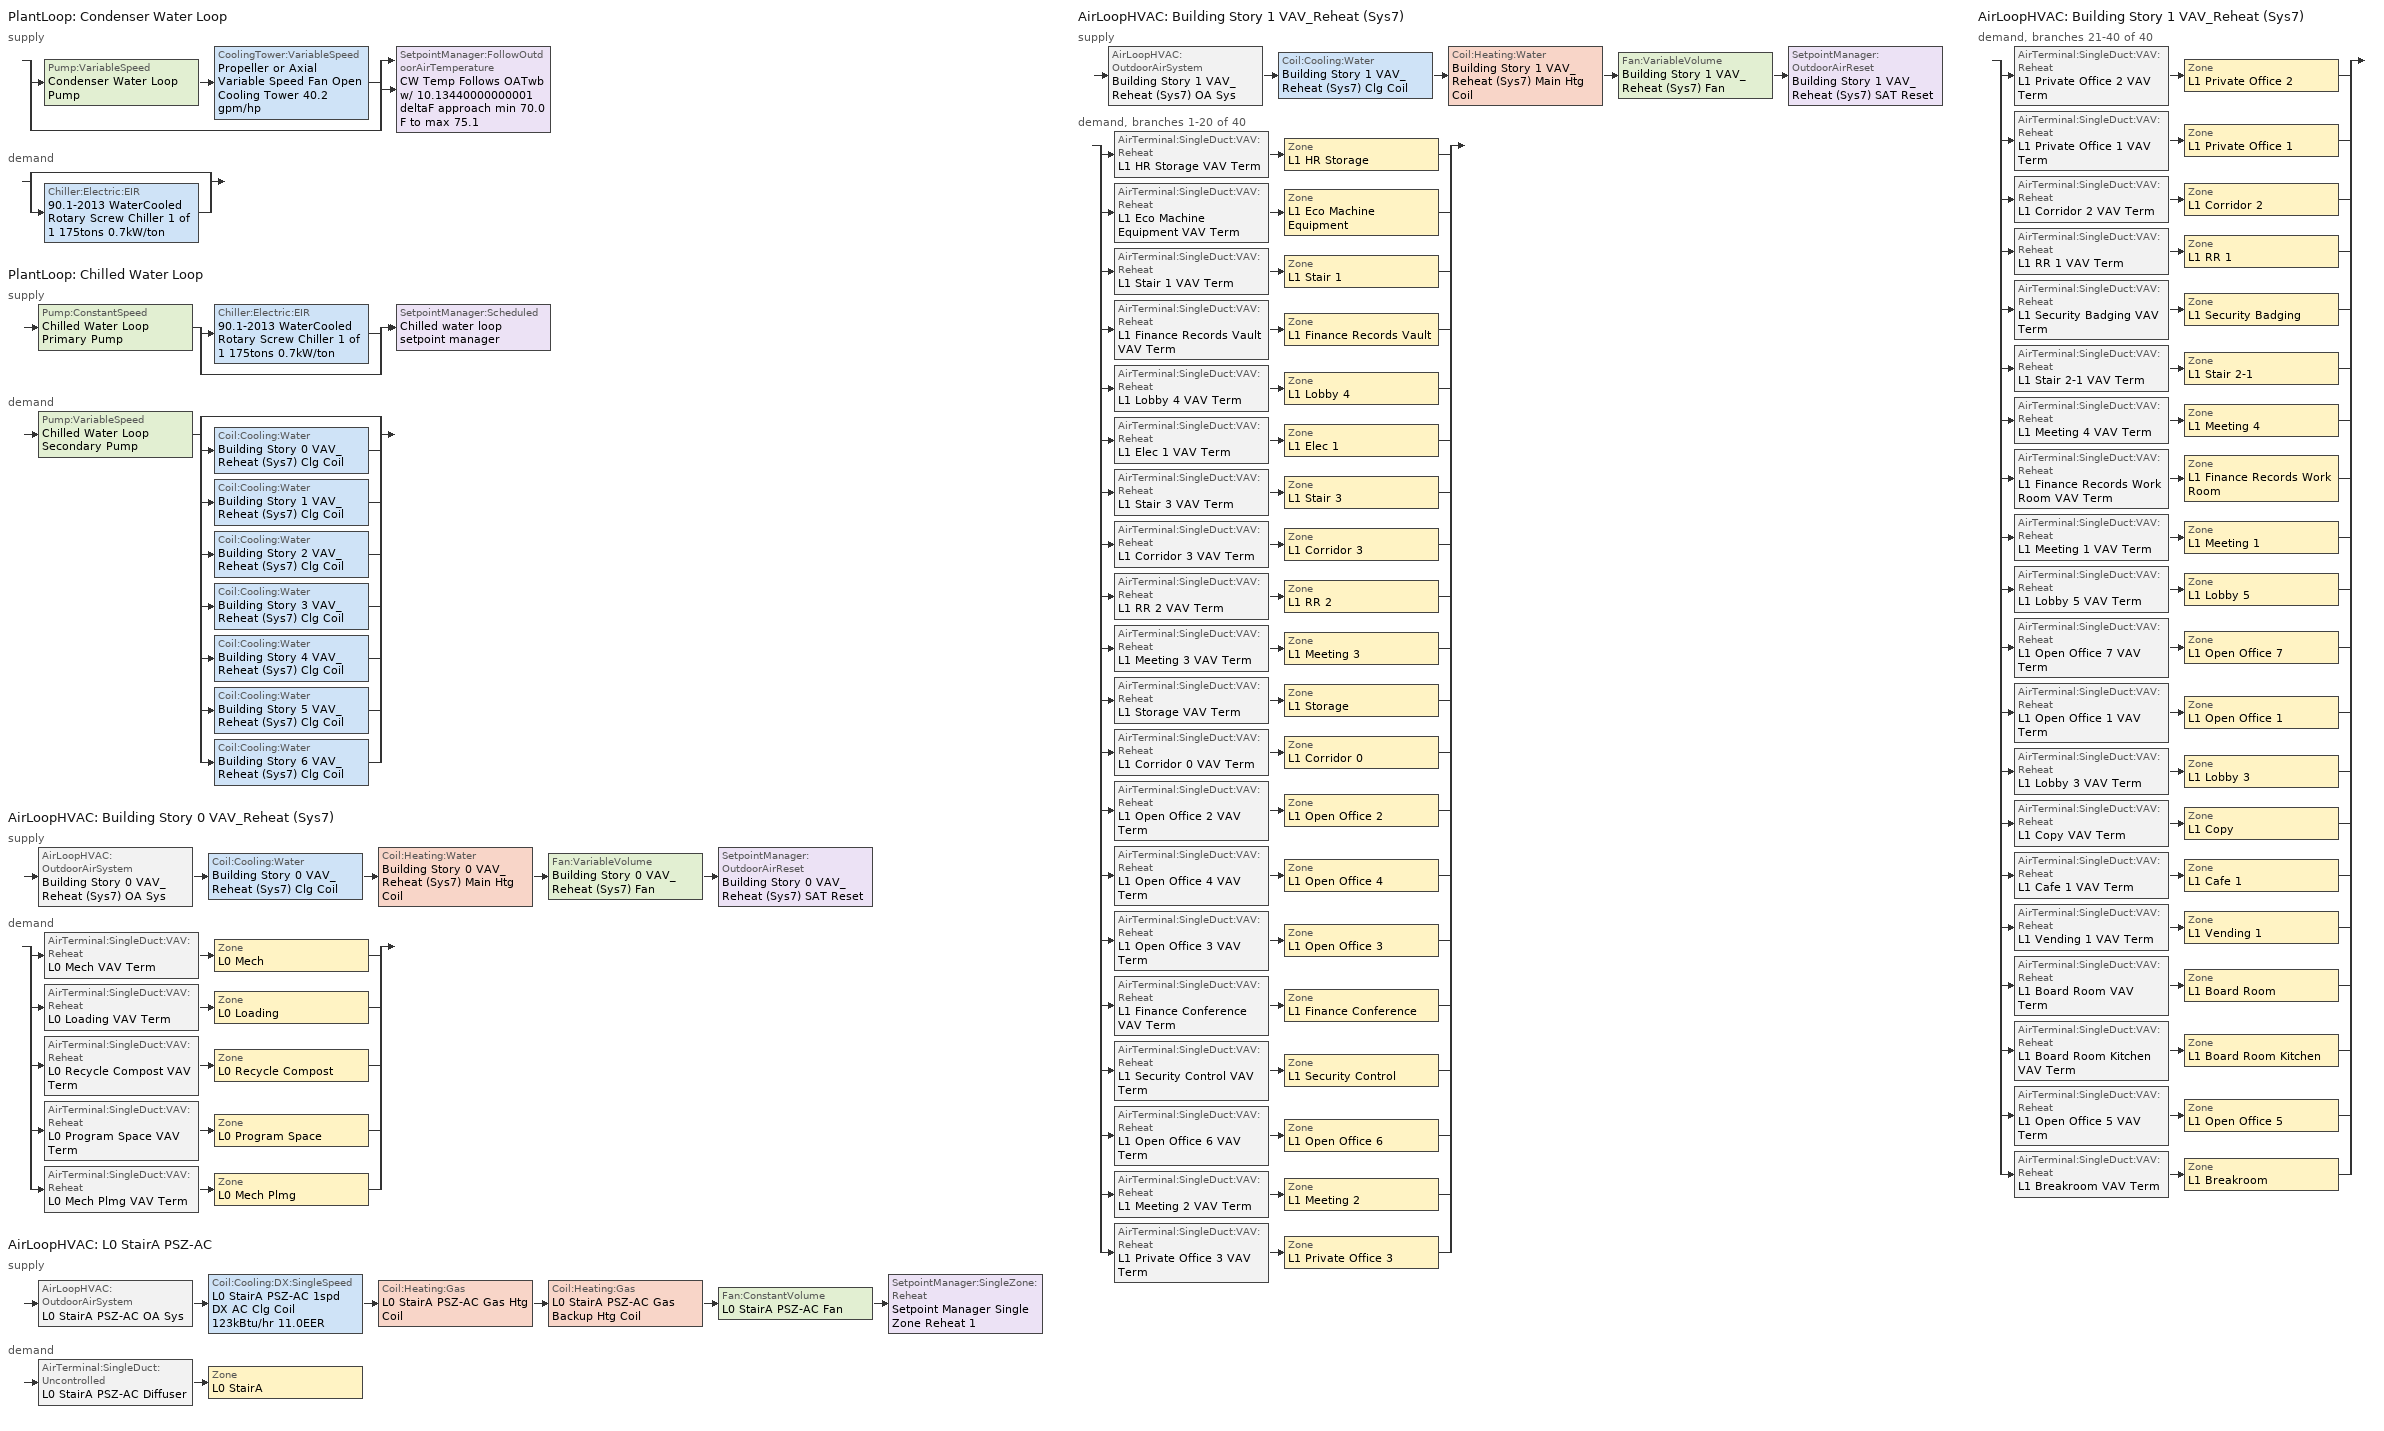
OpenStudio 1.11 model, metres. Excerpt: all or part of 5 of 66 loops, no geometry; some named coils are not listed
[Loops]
PlantLoop 'Condenser Water Loop'
 supply: split
  | Pump:VariableSpeed 'Condenser Water Loop Pump' > CoolingTower:VariableSpeed 'Propeller or Axial Variable Speed Fan Open Cooling Tower 40.2 gpm/hp'
  | bypass
  join > SetpointManager:FollowOutdoorAirTemperature 'CW Temp Follows OATwb w/ 10.13440000000001 deltaF approach min 70.0 F to max 75.1'
 demand: split
  | bypass
  | Chiller:Electric:EIR '90.1-2013 WaterCooled Rotary Screw Chiller 1 of 1 175tons 0.7kW/ton'
PlantLoop 'Chilled Water Loop'
 supply: Pump:ConstantSpeed 'Chilled Water Loop Primary Pump' > split
  | Chiller:Electric:EIR '90.1-2013 WaterCooled Rotary Screw Chiller 1 of 1 175tons 0.7kW/ton'
  | bypass
  join > SetpointManager:Scheduled 'Chilled water loop setpoint manager'
 demand: Pump:VariableSpeed 'Chilled Water Loop Secondary Pump' > split
  | bypass
  | Coil:Cooling:Water 'Building Story 0 VAV_Reheat (Sys7) Clg Coil'
  | Coil:Cooling:Water 'Building Story 1 VAV_Reheat (Sys7) Clg Coil'
  | Coil:Cooling:Water 'Building Story 2 VAV_Reheat (Sys7) Clg Coil'
  | Coil:Cooling:Water 'Building Story 3 VAV_Reheat (Sys7) Clg Coil'
  | Coil:Cooling:Water 'Building Story 4 VAV_Reheat (Sys7) Clg Coil'
  | Coil:Cooling:Water 'Building Story 5 VAV_Reheat (Sys7) Clg Coil'
  | Coil:Cooling:Water 'Building Story 6 VAV_Reheat (Sys7) Clg Coil'
AirLoopHVAC 'Building Story 0 VAV_Reheat (Sys7)'
 supply: AirLoopHVAC:OutdoorAirSystem 'Building Story 0 VAV_Reheat (Sys7) OA Sys' > Coil:Cooling:Water 'Building Story 0 VAV_Reheat (Sys7) Clg Coil' > Coil:Heating:Water 'Building Story 0 VAV_Reheat (Sys7) Main Htg Coil' > Fan:VariableVolume 'Building Story 0 VAV_Reheat (Sys7) Fan' > SetpointManager:OutdoorAirReset 'Building Story 0 VAV_Reheat (Sys7) SAT Reset'
 demand: split
  | AirTerminal:SingleDuct:VAV:Reheat 'L0 Mech VAV Term' > Zone 'L0 Mech'
  | AirTerminal:SingleDuct:VAV:Reheat 'L0 Loading VAV Term' > Zone 'L0 Loading'
  | AirTerminal:SingleDuct:VAV:Reheat 'L0 Recycle Compost VAV Term' > Zone 'L0 Recycle Compost'
  | AirTerminal:SingleDuct:VAV:Reheat 'L0 Program Space VAV Term' > Zone 'L0 Program Space'
  | AirTerminal:SingleDuct:VAV:Reheat 'L0 Mech Plmg VAV Term' > Zone 'L0 Mech Plmg'
AirLoopHVAC 'L0 StairA PSZ-AC'
 supply: AirLoopHVAC:OutdoorAirSystem 'L0 StairA PSZ-AC OA Sys' > Coil:Cooling:DX:SingleSpeed 'L0 StairA PSZ-AC 1spd DX AC Clg Coil 123kBtu/hr 11.0EER' > Coil:Heating:Gas 'L0 StairA PSZ-AC Gas Htg Coil' > Coil:Heating:Gas 'L0 StairA PSZ-AC Gas Backup Htg Coil' > Fan:ConstantVolume 'L0 StairA PSZ-AC Fan' > SetpointManager:SingleZone:Reheat 'Setpoint Manager Single Zone Reheat 1'
 demand: AirTerminal:SingleDuct:Uncontrolled 'L0 StairA PSZ-AC Diffuser' > Zone 'L0 StairA'
AirLoopHVAC 'Building Story 1 VAV_Reheat (Sys7)'
 supply: AirLoopHVAC:OutdoorAirSystem 'Building Story 1 VAV_Reheat (Sys7) OA Sys' > Coil:Cooling:Water 'Building Story 1 VAV_Reheat (Sys7) Clg Coil' > Coil:Heating:Water 'Building Story 1 VAV_Reheat (Sys7) Main Htg Coil' > Fan:VariableVolume 'Building Story 1 VAV_Reheat (Sys7) Fan' > SetpointManager:OutdoorAirReset 'Building Story 1 VAV_Reheat (Sys7) SAT Reset'
 demand, branches 1-20 of 40: split
  | AirTerminal:SingleDuct:VAV:Reheat 'L1 HR Storage VAV Term' > Zone 'L1 HR Storage'
  | AirTerminal:SingleDuct:VAV:Reheat 'L1 Eco Machine Equipment VAV Term' > Zone 'L1 Eco Machine Equipment'
  | AirTerminal:SingleDuct:VAV:Reheat 'L1 Stair 1 VAV Term' > Zone 'L1 Stair 1'
  | AirTerminal:SingleDuct:VAV:Reheat 'L1 Finance Records Vault VAV Term' > Zone 'L1 Finance Records Vault'
  | AirTerminal:SingleDuct:VAV:Reheat 'L1 Lobby 4 VAV Term' > Zone 'L1 Lobby 4'
  | AirTerminal:SingleDuct:VAV:Reheat 'L1 Elec 1 VAV Term' > Zone 'L1 Elec 1'
  | AirTerminal:SingleDuct:VAV:Reheat 'L1 Stair 3 VAV Term' > Zone 'L1 Stair 3'
  | AirTerminal:SingleDuct:VAV:Reheat 'L1 Corridor 3 VAV Term' > Zone 'L1 Corridor 3'
  | AirTerminal:SingleDuct:VAV:Reheat 'L1 RR 2 VAV Term' > Zone 'L1 RR 2'
  | AirTerminal:SingleDuct:VAV:Reheat 'L1 Meeting 3 VAV Term' > Zone 'L1 Meeting 3'
  | AirTerminal:SingleDuct:VAV:Reheat 'L1 Storage VAV Term' > Zone 'L1 Storage'
  | AirTerminal:SingleDuct:VAV:Reheat 'L1 Corridor 0 VAV Term' > Zone 'L1 Corridor 0'
  | AirTerminal:SingleDuct:VAV:Reheat 'L1 Open Office 2 VAV Term' > Zone 'L1 Open Office 2'
  | AirTerminal:SingleDuct:VAV:Reheat 'L1 Open Office 4 VAV Term' > Zone 'L1 Open Office 4'
  | AirTerminal:SingleDuct:VAV:Reheat 'L1 Open Office 3 VAV Term' > Zone 'L1 Open Office 3'
  | AirTerminal:SingleDuct:VAV:Reheat 'L1 Finance Conference VAV Term' > Zone 'L1 Finance Conference'
  | AirTerminal:SingleDuct:VAV:Reheat 'L1 Security Control VAV Term' > Zone 'L1 Security Control'
  | AirTerminal:SingleDuct:VAV:Reheat 'L1 Open Office 6 VAV Term' > Zone 'L1 Open Office 6'
  | AirTerminal:SingleDuct:VAV:Reheat 'L1 Meeting 2 VAV Term' > Zone 'L1 Meeting 2'
  | AirTerminal:SingleDuct:VAV:Reheat 'L1 Private Office 3 VAV Term' > Zone 'L1 Private Office 3'
AirLoopHVAC 'Building Story 1 VAV_Reheat (Sys7)'
 demand, branches 21-40 of 40: split
  | AirTerminal:SingleDuct:VAV:Reheat 'L1 Private Office 2 VAV Term' > Zone 'L1 Private Office 2'
  | AirTerminal:SingleDuct:VAV:Reheat 'L1 Private Office 1 VAV Term' > Zone 'L1 Private Office 1'
  | AirTerminal:SingleDuct:VAV:Reheat 'L1 Corridor 2 VAV Term' > Zone 'L1 Corridor 2'
  | AirTerminal:SingleDuct:VAV:Reheat 'L1 RR 1 VAV Term' > Zone 'L1 RR 1'
  | AirTerminal:SingleDuct:VAV:Reheat 'L1 Security Badging VAV Term' > Zone 'L1 Security Badging'
  | AirTerminal:SingleDuct:VAV:Reheat 'L1 Stair 2-1 VAV Term' > Zone 'L1 Stair 2-1'
  | AirTerminal:SingleDuct:VAV:Reheat 'L1 Meeting 4 VAV Term' > Zone 'L1 Meeting 4'
  | AirTerminal:SingleDuct:VAV:Reheat 'L1 Finance Records Work Room VAV Term' > Zone 'L1 Finance Records Work Room'
  | AirTerminal:SingleDuct:VAV:Reheat 'L1 Meeting 1 VAV Term' > Zone 'L1 Meeting 1'
  | AirTerminal:SingleDuct:VAV:Reheat 'L1 Lobby 5 VAV Term' > Zone 'L1 Lobby 5'
  | AirTerminal:SingleDuct:VAV:Reheat 'L1 Open Office 7 VAV Term' > Zone 'L1 Open Office 7'
  | AirTerminal:SingleDuct:VAV:Reheat 'L1 Open Office 1 VAV Term' > Zone 'L1 Open Office 1'
  | AirTerminal:SingleDuct:VAV:Reheat 'L1 Lobby 3 VAV Term' > Zone 'L1 Lobby 3'
  | AirTerminal:SingleDuct:VAV:Reheat 'L1 Copy VAV Term' > Zone 'L1 Copy'
  | AirTerminal:SingleDuct:VAV:Reheat 'L1 Cafe 1 VAV Term' > Zone 'L1 Cafe 1'
  | AirTerminal:SingleDuct:VAV:Reheat 'L1 Vending 1 VAV Term' > Zone 'L1 Vending 1'
  | AirTerminal:SingleDuct:VAV:Reheat 'L1 Board Room VAV Term' > Zone 'L1 Board Room'
  | AirTerminal:SingleDuct:VAV:Reheat 'L1 Board Room Kitchen VAV Term' > Zone 'L1 Board Room Kitchen'
  | AirTerminal:SingleDuct:VAV:Reheat 'L1 Open Office 5 VAV Term' > Zone 'L1 Open Office 5'
  | AirTerminal:SingleDuct:VAV:Reheat 'L1 Breakroom VAV Term' > Zone 'L1 Breakroom'
[Sizing:Zone] Zone Cooling Design Supply Air Temperature Input Method=SupplyAirTemperature; Zone Cooling Design Supply Air Temperature {C}=12.8; Zone Cooling Design Supply Air Temperature Difference {deltaC}=11.11; Zone Heating Design Supply Air Temperature Input Method=SupplyAirTemperature; Zone Heating Design Supply Air Temperature {C}=40; Zone Heating Design Supply Air Temperature Difference {deltaC}=11.11; Zone Cooling Design Supply Air Humidity Ratio {kg-H2O/kg-air}=0.0085; Zone Heating Design Supply Air Humidity Ratio {kg-H2O/kg-air}=0.008; Heating Design Air Flow Method=DesignDay; Account for Dedicated Outdoor Air System=No; Dedicated Outdoor Air System Control Strategy=NeutralSupplyAir; Dedicated Outdoor Air Low Setpoint Temperature for Design {C}=Autosize; Dedicated Outdoor Air High Setpoint Temperature for Design {C}=Autosize
Name | Cooling Design Air Flow Method
L0 Recycle Compost; L1 Security Control; L1 Meeting 3; L1 Stair 3; L1 Lobby 5; L1 Breakroom; L1 Vending 1; L1 Elec 1; L1 Meeting 1; L1 Open Office 3; L0 Mech; L1 Stair 1; L1 Security Badging; L1 Open Office 4; L1 HR Storage; L1 Private Office 2; L1 Meeting 2; L1 Private Office 1; L1 Open Office 5; L0 Loading; L1 Storage; L1 Private Office 3; L1 RR 2; L1 Finance Conference; L1 Open Office 6; L1 Lobby 4; L1 Board Room Kitchen; L1 Copy; L1 RR 1; L1 Eco Machine Equipment; L1 Stair 2-1; L1 Board Room; L1 Open Office 1; L1 Open Office 7; L1 Cafe 1; L1 Finance Records Vault; L1 Corridor 3; L0 Program Space; L1 Meeting 4; L1 Lobby 3; L1 Open Office 2; L0 Mech Plmg; L1 Finance Records Work Room; L1 Corridor 2; L1 Corridor 0 | DesignDayWithLimit
L0 StairA | DesignDay
[Zone equipment]
L0 Recycle Compost: L0 Recycle Compost VAV Term
L1 Security Control: L1 Security Control VAV Term
L1 Meeting 3: L1 Meeting 3 VAV Term
L1 Stair 3: L1 Stair 3 VAV Term
L1 Lobby 5: L1 Lobby 5 VAV Term
L1 Breakroom: L1 Breakroom VAV Term
L1 Vending 1: L1 Vending 1 VAV Term
L1 Elec 1: L1 Elec 1 VAV Term
L1 Meeting 1: L1 Meeting 1 VAV Term
L1 Open Office 3: L1 Open Office 3 VAV Term
L0 Mech: L0 Mech VAV Term
L1 Stair 1: L1 Stair 1 VAV Term
L1 Security Badging: L1 Security Badging VAV Term
L1 Open Office 4: L1 Open Office 4 VAV Term
L1 HR Storage: L1 HR Storage VAV Term
L1 Private Office 2: L1 Private Office 2 VAV Term
L1 Meeting 2: L1 Meeting 2 VAV Term
L0 StairA: L0 StairA PSZ-AC Diffuser
L1 Private Office 1: L1 Private Office 1 VAV Term
L1 Open Office 5: L1 Open Office 5 VAV Term
L0 Loading: L0 Loading VAV Term
L1 Storage: L1 Storage VAV Term
L1 Private Office 3: L1 Private Office 3 VAV Term
L1 RR 2: L1 RR 2 VAV Term
L1 Finance Conference: L1 Finance Conference VAV Term
L1 Open Office 6: L1 Open Office 6 VAV Term
L1 Lobby 4: L1 Lobby 4 VAV Term
L1 Board Room Kitchen: L1 Board Room Kitchen VAV Term
L1 Copy: L1 Copy VAV Term
L1 RR 1: L1 RR 1 VAV Term
L1 Eco Machine Equipment: L1 Eco Machine Equipment VAV Term
L1 Stair 2-1: L1 Stair 2-1 VAV Term
L1 Board Room: L1 Board Room VAV Term
L1 Open Office 1: L1 Open Office 1 VAV Term
L1 Open Office 7: L1 Open Office 7 VAV Term
L1 Cafe 1: L1 Cafe 1 VAV Term
L1 Finance Records Vault: L1 Finance Records Vault VAV Term
L1 Corridor 3: L1 Corridor 3 VAV Term
L0 Program Space: L0 Program Space VAV Term
L1 Meeting 4: L1 Meeting 4 VAV Term
L1 Lobby 3: L1 Lobby 3 VAV Term
L1 Open Office 2: L1 Open Office 2 VAV Term
L0 Mech Plmg: L0 Mech Plmg VAV Term
L1 Finance Records Work Room: L1 Finance Records Work Room VAV Term
L1 Corridor 2: L1 Corridor 2 VAV Term
L1 Corridor 0: L1 Corridor 0 VAV Term
[WaterUse:Equipment:Definition]
WaterUseEquipment - Large Office (per floor): Peak Flow Rate {m3/s}=2.68764e-05
[WaterUse:Equipment]
Water Use Equipment 1: Water Use Equipment Definition=WaterUseEquipment - Large Office (per floor); Space=L1 RR 1; Flow Rate Fraction Schedule=90.1-2007 - Office - SHW
[PlantLoop] Maximum Loop Temperature {C}=93.3333; Minimum Loop Temperature {C}=1.11111; Plant Loop Volume {m3}=Autocalculate; Load Distribution Scheme=SequentialLoad
Name | Common Pipe Simulation
Condenser Water Loop
Chilled Water Loop | CommonPipe
[Sizing:Plant] Sizing Option=NonCoincident; Zone Timesteps in Averaging Window=1; Coincident Sizing Factor Mode=None
Name | Loop Type | Design Loop Exit Temperature {C} | Loop Design Temperature Difference {deltaC}
Condenser Water Loop | Condenser | 23.9302 | 5.55556
Chilled Water Loop | Cooling | 6.66667 | 6.66667
[SetpointManager:Scheduled]
Chilled water loop setpoint manager: Control Variable=Temperature; Schedule=Chilled Water Loop Temp - 44F
[Pump:VariableSpeed] Fraction of Motor Inefficiencies to Fluid Stream=0; Coefficient 1 of the Part Load Performance Curve=0; Coefficient 2 of the Part Load Performance Curve=3.2485; Coefficient 3 of the Part Load Performance Curve=-4.7443; Coefficient 4 of the Part Load Performance Curve=2.2594; Pump Control Type=Intermittent
Name | Rated Pump Head {Pa} | Motor Efficiency
Condenser Water Loop Pump | 215405 | 0.917
Chilled Water Loop Secondary Pump | 143846 | 0.895
[CoolingTower:VariableSpeed]
Propeller or Axial Variable Speed Fan Open Cooling Tower 40.2 gpm/hp: Model Type=CoolToolsCrossFlow; Design Inlet Air Wet-Bulb Temperature {C}=25.5556; Design Approach Temperature {deltaC}=5.63022; Design Range Temperature {deltaC}=5.55556; Design Water Flow Rate {m3/s}=autosize; Design Air Flow Rate {m3/s}=autosize; Design Fan Power {W}=9027.4; Fan Power Ratio Function of Air Flow Rate Ratio Curve=VSD-TWR-FAN-FPLR; Minimum Air Flow Rate Ratio=0.2; Fraction of Tower Capacity in Free Convection Regime=0.125; Basin Heater Capacity {W/K}=0; Basin Heater Setpoint Temperature {C}=2; Evaporation Loss Mode=SaturatedExit; Evaporation Loss Factor {percent/K}=0.2; Drift Loss Percent {percent}=0.008; Blowdown Calculation Mode=ConcentrationRatio; Blowdown Concentration Ratio=3; Number of Cells=1; Cell Control=MaximalCell; Sizing Factor=1
[Pump:ConstantSpeed]
Chilled Water Loop Primary Pump: Rated Flow Rate {m3/s}=autosize; Rated Pump Head {Pa}=96247.9; Rated Power Consumption {W}=autosize; Motor Efficiency=0.865; Fraction of Motor Inefficiencies to Fluid Stream=0; Pump Control Type=Intermittent
[Chiller:Electric:EIR]
90.1-2013 WaterCooled Rotary Screw Chiller 1 of 1 175tons 0.7kW/ton: Reference Capacity {W}=Autosize; Reference COP {W/W}=5.32879; Reference Leaving Chilled Water Temperature {C}=6.66667; Reference Entering Condenser Fluid Temperature {C}=29.4444; Cooling Capacity Function of Temperature Curve=ChlrWtrPosDispPathAAllQRatio_fTchwsTcwsSI; Electric Input to Cooling Output Ratio Function of Temperature Curve=ChlrWtrPosDispPathAAllEIRRatio_fTchwsTcwsSI; Electric Input to Cooling Output Ratio Function of Part Load Ratio Curve=ChlrWtrPosDispPathAAllEIRRatio_fQRatio; Minimum Part Load Ratio=0.15; Maximum Part Load Ratio=1; Optimum Part Load Ratio=1; Minimum Unloading Ratio=0.25; Condenser Type=WaterCooled; Leaving Chilled Water Lower Temperature Limit {C}=2.22222; Chiller Flow Mode=ConstantFlow; Design Heat Recovery Water Flow Rate {m3/s}=0; Sizing Factor=1; Basin Heater Capacity {W/K}=0; Basin Heater Setpoint Temperature {C}=10
[AirLoopHVAC] Design Supply Air Flow Rate {m3/s}=AutoSize
Name | Availability Schedule | Availability Manager
Building Story 0 VAV_Reheat (Sys7) | Building Story 0 VAV_Reheat (Sys7) Occ Sch | Availability Manager Night Cycle 1
L0 StairA PSZ-AC | L0 StairA PSZ-AC Occ Sch | Availability Manager Night Cycle 2
Building Story 1 VAV_Reheat (Sys7) | Building Story 1 VAV_Reheat (Sys7) Occ Sch | Availability Manager Night Cycle 3
[Sizing:System] Type of Load to Size On=Sensible; Preheat Design Temperature {C}=7; Preheat Design Humidity Ratio {kg-H2O/kg-Air}=0.008; Precool Design Temperature {C}=12.8; Precool Design Humidity Ratio {kg-H2O/kg-Air}=0.008; Central Cooling Design Supply Air Temperature {C}=12.8; Sizing Option=Coincident; 100% Outdoor Air in Cooling=No; 100% Outdoor Air in Heating=No; Central Cooling Design Supply Air Humidity Ratio {kg-H2O/kg-Air}=0.0085; Central Heating Design Supply Air Humidity Ratio {kg-H2O/kg-Air}=0.008; Cooling Design Air Flow Method=DesignDay; Cooling Design Air Flow Rate {m3/s}=0; Heating Design Air Flow Method=DesignDay; Heating Design Air Flow Rate {m3/s}=0; System Outdoor Air Method=ZoneSum; Zone Maximum Outdoor Air Fraction=1; Cooling Supply Air Flow Rate Per Floor Area {m3/s-m2}=0.00996765; Cooling Fraction of Autosized Cooling Supply Air Flow Rate=1; Cooling Supply Air Flow Rate Per Unit Cooling Capacity {m3/s-W}=3.94755e-05; Heating Supply Air Flow Rate Per Floor Area {m3/s-m2}=0.00996765; Heating Fraction of Autosized Heating Supply Air Flow Rate=1; Heating Fraction of Autosized Cooling Supply Air Flow Rate=1; Heating Supply Air Flow Rate Per Unit Heating Capacity {m3/s-W}=3.15882e-05; Cooling Design Capacity Method=CoolingDesignCapacity; Cooling Design Capacity {W}=autosize; Cooling Design Capacity Per Floor Area {W/m2}=234.7; Fraction of Autosized Cooling Design Capacity=1; Heating Design Capacity Method=HeatingDesignCapacity; Heating Design Capacity {W}=autosize; Heating Design Capacity Per Floor Area {W/m2}=157; Fraction of Autosized Heating Design Capacity=1; Central Cooling Capacity Control Method=OnOff
Name | Design Outdoor Air Flow Rate {m3/s} | Minimum System Air Flow Ratio | Central Heating Design Supply Air Temperature {C}
Building Story 0 VAV_Reheat (Sys7) | 0.732659 | 0.3 | 12.8
L0 StairA PSZ-AC | Autosize | 1 | 40
Building Story 1 VAV_Reheat (Sys7) | 2.26786 | 0.3 | 12.8
[Fan:VariableVolume] Availability Schedule=Always On Discrete; Pressure Rise {Pa}=1415.59; Maximum Flow Rate {m3/s}=Autosize; Fan Power Minimum Flow Rate Input Method=Fraction; Fan Power Minimum Flow Fraction=0.1; Fan Power Minimum Air Flow Rate {m3/s}=0; Motor In Airstream Fraction=1; Fan Power Coefficient 1=0.04076; Fan Power Coefficient 2=0.0881; Fan Power Coefficient 3=-0.0729; Fan Power Coefficient 4=0.9437; Fan Power Coefficient 5=0
Name | Fan Efficiency | Motor Efficiency
Building Story 0 VAV_Reheat (Sys7) Fan | 0.595889 | 0.865
Building Story 1 VAV_Reheat (Sys7) Fan | 0.636533 | 0.924
[Controller:WaterCoil] Action=Reverse; Minimum Actuated Flow {m3/s}=0
Name | Water Coil
Building Story 0 VAV_Reheat (Sys7) Clg Coil Controller | Building Story 0 VAV_Reheat (Sys7) Clg Coil
Building Story 1 VAV_Reheat (Sys7) Clg Coil Controller | Building Story 1 VAV_Reheat (Sys7) Clg Coil
Building Story 2 VAV_Reheat (Sys7) Clg Coil Controller | Building Story 2 VAV_Reheat (Sys7) Clg Coil
Building Story 3 VAV_Reheat (Sys7) Clg Coil Controller | Building Story 3 VAV_Reheat (Sys7) Clg Coil
Building Story 4 VAV_Reheat (Sys7) Clg Coil Controller | Building Story 4 VAV_Reheat (Sys7) Clg Coil
Building Story 5 VAV_Reheat (Sys7) Clg Coil Controller | Building Story 5 VAV_Reheat (Sys7) Clg Coil
Building Story 6 VAV_Reheat (Sys7) Clg Coil Controller | Building Story 6 VAV_Reheat (Sys7) Clg Coil
[Coil:Cooling:Water] Availability Schedule=Always On Discrete; Heat Exchanger Configuration=CrossFlow
Building Story 0 VAV_Reheat (Sys7) Clg Coil; Building Story 1 VAV_Reheat (Sys7) Clg Coil; Building Story 2 VAV_Reheat (Sys7) Clg Coil; Building Story 3 VAV_Reheat (Sys7) Clg Coil; Building Story 4 VAV_Reheat (Sys7) Clg Coil; Building Story 5 VAV_Reheat (Sys7) Clg Coil; Building Story 6 VAV_Reheat (Sys7) Clg Coil
[Controller:OutdoorAir] Minimum Outdoor Air Flow Rate {m3/s}=Autosize; Maximum Outdoor Air Flow Rate {m3/s}=Autosize; Economizer Control Type=NoEconomizer; Economizer Control Action Type=ModulateFlow; Economizer Maximum Limit Dry-Bulb Temperature {C}=23.8889; Economizer Maximum Limit Enthalpy {J/kg}=64000; Economizer Minimum Limit Dry-Bulb Temperature {C}=-100; Lockout Type=NoLockout; Minimum Limit Type=FixedMinimum; High Humidity Control=No; Heat Recovery Bypass Control Type=BypassWhenOAFlowGreaterThanMinimum
Name | Minimum Outdoor Air Schedule | Controller Mechanical Ventilation
Building Story 0 VAV_Reheat (Sys7) OA Controller | Building Story 0 VAV_Reheat (Sys7) Occ Sch | Building Story 0 VAV_Reheat (Sys7) Vent Controller
L0 StairA PSZ-AC OA Sys Controller | Always On Discrete | Controller Mechanical Ventilation 1
Building Story 1 VAV_Reheat (Sys7) OA Controller | Building Story 1 VAV_Reheat (Sys7) Occ Sch | Building Story 1 VAV_Reheat (Sys7) Vent Controller
[Controller:MechanicalVentilation] Availability Schedule=Always On Discrete; System Outdoor Air Method=ZoneSum
Building Story 0 VAV_Reheat (Sys7) Vent Controller; Controller Mechanical Ventilation 1; Building Story 1 VAV_Reheat (Sys7) Vent Controller
[AirLoopHVAC:OutdoorAirSystem]
Name | Controller
Building Story 0 VAV_Reheat (Sys7) OA Sys | Building Story 0 VAV_Reheat (Sys7) OA Controller
L0 StairA PSZ-AC OA Sys | L0 StairA PSZ-AC OA Sys Controller
Building Story 1 VAV_Reheat (Sys7) OA Sys | Building Story 1 VAV_Reheat (Sys7) OA Controller
[AvailabilityManager:NightCycle] Control Type=CycleOnAny; Thermostat Tolerance {deltaC}=1; Cycling Run Time {s}=3600
Availability Manager Night Cycle 1; Availability Manager Night Cycle 2; Availability Manager Night Cycle 3
[AirTerminal:SingleDuct:VAV:Reheat] Availability Schedule=Always On Discrete; Maximum Air Flow Rate {m3/s}=AutoSize; Zone Minimum Air Flow Input Method=Constant; Fixed Minimum Air Flow Rate {m3/s}=0; Maximum Hot Water or Steam Flow Rate {m3/s}=AutoSize; Minimum Hot Water or Steam Flow Rate {m3/s}=0; Convergence Tolerance=0.001; Damper Heating Action=Reverse; Maximum Flow per Zone Floor Area During Reheat {m3/s-m2}=0; Maximum Flow Fraction During Reheat=0.5; Maximum Reheat Air Temperature {C}=40; Control For Outdoor Air=No
Name | Constant Minimum Air Flow Fraction | Reheat Coil
L0 Mech VAV Term | 0.6716 | L0 Mech Rht Coil
L0 Loading VAV Term | 0.715719 | L0 Loading Rht Coil
L0 Recycle Compost VAV Term | 0.719164 | L0 Recycle Compost Rht Coil
L0 Program Space VAV Term | 0.489838 | L0 Program Space Rht Coil
L0 Mech Plmg VAV Term | 0.355809 | L0 Mech Plmg Rht Coil
L1 HR Storage VAV Term | 1 | L1 HR Storage Rht Coil
L1 Eco Machine Equipment VAV Term | 1 | L1 Eco Machine Equipment Rht Coil
L1 Stair 1 VAV Term | 0.616195 | L1 Stair 1 Rht Coil
L1 Finance Records Vault VAV Term | 1 | L1 Finance Records Vault Rht Coil
L1 Lobby 4 VAV Term | 0.830572 | L1 Lobby 4 Rht Coil
L1 Elec 1 VAV Term | 0.766722 | L1 Elec 1 Rht Coil
L1 Stair 3 VAV Term | 0.316273 | L1 Stair 3 Rht Coil
L1 Corridor 3 VAV Term | 0.571536 | L1 Corridor 3 Rht Coil
L1 RR 2 VAV Term | 1 | L1 RR 2 Rht Coil
L1 Meeting 3 VAV Term | 0.558457 | L1 Meeting 3 Rht Coil
L1 Storage VAV Term | 0.70681 | L1 Storage Rht Coil
L1 Corridor 0 VAV Term | 0.360342 | L1 Corridor 0 Rht Coil
L1 Open Office 2 VAV Term | 0.472836 | L1 Open Office 2 Rht Coil
L1 Open Office 4 VAV Term | 0.471498 | L1 Open Office 4 Rht Coil
L1 Open Office 3 VAV Term | 0.460403 | L1 Open Office 3 Rht Coil
L1 Finance Conference VAV Term | 0.458041 | L1 Finance Conference Rht Coil
L1 Security Control VAV Term | 0.601104 | L1 Security Control Rht Coil
L1 Open Office 6 VAV Term | 0.442814 | L1 Open Office 6 Rht Coil
L1 Meeting 2 VAV Term | 0.421229 | L1 Meeting 2 Rht Coil
L1 Private Office 3 VAV Term | 0.379068 | L1 Private Office 3 Rht Coil
L1 Private Office 2 VAV Term | 0.361148 | L1 Private Office 2 Rht Coil
L1 Private Office 1 VAV Term | 0.361148 | L1 Private Office 1 Rht Coil
L1 Corridor 2 VAV Term | 0.243785 | L1 Corridor 2 Rht Coil
L1 RR 1 VAV Term | 1 | L1 RR 1 Rht Coil
L1 Security Badging VAV Term | 0.300229 | L1 Security Badging Rht Coil
L1 Stair 2-1 VAV Term | 0.220726 | L1 Stair 2-1 Rht Coil
L1 Meeting 4 VAV Term | 0.293122 | L1 Meeting 4 Rht Coil
L1 Finance Records Work Room VAV Term | 0.333238 | L1 Finance Records Work Room Rht Coil
L1 Meeting 1 VAV Term | 0.258917 | L1 Meeting 1 Rht Coil
L1 Lobby 5 VAV Term | 0.219425 | L1 Lobby 5 Rht Coil
L1 Open Office 7 VAV Term | 0.208742 | L1 Open Office 7 Rht Coil
L1 Open Office 1 VAV Term | 0.206538 | L1 Open Office 1 Rht Coil
L1 Lobby 3 VAV Term | 0.2 | L1 Lobby 3 Rht Coil
L1 Copy VAV Term | 0.2 | L1 Copy Rht Coil
L1 Cafe 1 VAV Term | 0.7 | L1 Cafe 1 Rht Coil
L1 Vending 1 VAV Term | 0.2 | L1 Vending 1 Rht Coil
L1 Board Room VAV Term | 0.2 | L1 Board Room Rht Coil
L1 Board Room Kitchen VAV Term | 0.2 | L1 Board Room Kitchen Rht Coil
L1 Open Office 5 VAV Term | 0.2 | L1 Open Office 5 Rht Coil
L1 Breakroom VAV Term | 0.2 | L1 Breakroom Rht Coil
[SetpointManager:SingleZone:Reheat]
Setpoint Manager Single Zone Reheat 1: Minimum Supply Air Temperature {C}=10; Maximum Supply Air Temperature {C}=50; Control Zone=L0 StairA
[Fan:ConstantVolume]
L0 StairA PSZ-AC Fan: Availability Schedule=Always On Discrete; Fan Efficiency=0.537; Pressure Rise {Pa}=891.506; Maximum Flow Rate {m3/s}=AutoSize; Motor Efficiency=0.895
[Coil:Heating:Gas] Availability Schedule=Always On Discrete; Gas Burner Efficiency=0.8; Nominal Capacity {W}=AutoSize; Parasitic Electric Load {W}=0; Parasitic Gas Load {W}=0
L0 StairA PSZ-AC Gas Htg Coil; L0 StairA PSZ-AC Gas Backup Htg Coil
[Coil:Cooling:DX:SingleSpeed]
L0 StairA PSZ-AC 1spd DX AC Clg Coil 123kBtu/hr 11.0EER: Availability Schedule=Always On Discrete; Rated Total Cooling Capacity {W}=autosize; Rated Sensible Heat Ratio=autosize; Rated COP {W/W}=3.79883; Rated Air Flow Rate {m3/s}=autosize; Rated Evaporator Fan Power Per Volume Flow Rate {W/(m3/s)}=773.3; Total Cooling Capacity Function of Temperature Curve=CoilClgDXQRatio_fTwbToadbSI; Total Cooling Capacity Function of Flow Fraction Curve=CoilClgDXDblQRatio_fCFMRatio; Energy Input Ratio Function of Temperature Curve=CoilClgDXEIRRatio_fTwbToadbSI; Energy Input Ratio Function of Flow Fraction Curve=CoilClgDXDblEIRRatio_fCFMRatio; Part Load Fraction Correlation Curve=CoilClgDXEIRRatio_fQFrac; Condenser Type=AirCooled; Evaporative Condenser Effectiveness=0; Evaporative Condenser Air Flow Rate {m3/s}=Autosize; Evaporative Condenser Pump Rated Power Consumption {W}=Autosize; Crankcase Heater Capacity {W}=0; Maximum Outdoor Dry-Bulb Temperature for Crankcase Heater Operation {C}=0; Basin Heater Capacity {W/K}=0; Basin Heater Setpoint Temperature {C}=10
[AirTerminal:SingleDuct:Uncontrolled]
L0 StairA PSZ-AC Diffuser: Availability Schedule=Always On Discrete; Maximum Air Flow Rate {m3/s}=AutoSize
[SetpointManager:FollowOutdoorAirTemperature]
CW Temp Follows OATwb w/ 10.13440000000001 deltaF approach min 70.0 F to max 75.1: Control Variable=Temperature; Reference Temperature Type=OutdoorAirWetBulb; Offset Temperature Difference {deltaC}=5.63022; Maximum Setpoint Temperature {C}=23.9302; Minimum Setpoint Temperature {C}=21.1111
[SetpointManager:OutdoorAirReset] Control Variable=Temperature; Setpoint at Outdoor Low Temperature {C}=15.5778; Outdoor Low Temperature {C}=10; Setpoint at Outdoor High Temperature {C}=12.8; Outdoor High Temperature {C}=21.1111
Building Story 0 VAV_Reheat (Sys7) SAT Reset; Building Story 1 VAV_Reheat (Sys7) SAT Reset
[Schedule:Ruleset]
Name | Default Day Schedule | Summer Design Day Schedule | Winter Design Day Schedule
90.1-2007 - Office - SHW | Schedule Day 28
Chilled Water Loop Temp - 44F | Chilled Water Loop Temp - 44F Default
Building Story 0 VAV_Reheat (Sys7) Occ Sch | Building Story 0 VAV_Reheat (Sys7) Occ Sch Default | Building Story 0 VAV_Reheat (Sys7) Occ Sch Summer Design Day | Building Story 0 VAV_Reheat (Sys7) Occ Sch Winter Design Day
Building Story 1 VAV_Reheat (Sys7) Occ Sch | Building Story 1 VAV_Reheat (Sys7) Occ Sch Default | Building Story 1 VAV_Reheat (Sys7) Occ Sch Summer Design Day | Building Story 1 VAV_Reheat (Sys7) Occ Sch Winter Design Day
L0 StairA PSZ-AC Occ Sch | L0 StairA PSZ-AC Occ Sch Default | L0 StairA PSZ-AC Occ Sch Summer Design Day | L0 StairA PSZ-AC Occ Sch Winter Design Day
[Schedule:Day]
Schedule Day 28: 5, 0, 0.05, 6, 0, 0.08, 7, 0, 0.07, 8, 0, 0.19, 9, 0, 0.35, 10, 0, 0.38, 11, 0, 0.39, 12, 0, 0.47, 13, 0, 0.57, 14, 0, 0.54, 15, 0, 0.34, 16, 0, 0.33, 17, 0, 0.44, 18, 0, 0.26, 19, 0, 0.21, 20, 0, 0.15, 21, 0, 0.17, 22, 0, 0.08, 24, 0, 0.05
Chilled Water Loop Temp - 44F Default: 24, 0, 6.66667
Building Story 0 VAV_Reheat (Sys7) Occ Sch Default; Building Story 0 VAV_Reheat (Sys7) Occ Sch Winter Design Day; Building Story 0 VAV_Reheat (Sys7) Occ Sch Summer Design Day; Building Story 1 VAV_Reheat (Sys7) Occ Sch Default; Building Story 1 VAV_Reheat (Sys7) Occ Sch Winter Design Day; Building Story 1 VAV_Reheat (Sys7) Occ Sch Summer Design Day; L0 StairA PSZ-AC Occ Sch Default; L0 StairA PSZ-AC Occ Sch Winter Design Day; L0 StairA PSZ-AC Occ Sch Summer Design Day: 24, 0, 1
Building Story 0 VAV_Reheat (Sys7) Occ Sch Monday; Building Story 0 VAV_Reheat (Sys7) Occ Sch Tuesday; Building Story 0 VAV_Reheat (Sys7) Occ Sch Wednesday; Building Story 0 VAV_Reheat (Sys7) Occ Sch Thursday; Building Story 0 VAV_Reheat (Sys7) Occ Sch Friday; Building Story 1 VAV_Reheat (Sys7) Occ Sch Monday; Building Story 1 VAV_Reheat (Sys7) Occ Sch Tuesday; Building Story 1 VAV_Reheat (Sys7) Occ Sch Wednesday; Building Story 1 VAV_Reheat (Sys7) Occ Sch Thursday; Building Story 1 VAV_Reheat (Sys7) Occ Sch Friday: 7, 0, 0, 18, 0, 1, 24, 0, 0
Building Story 0 VAV_Reheat (Sys7) Occ Sch Saturday; Building Story 0 VAV_Reheat (Sys7) Occ Sch Sunday; Building Story 1 VAV_Reheat (Sys7) Occ Sch Saturday; Building Story 1 VAV_Reheat (Sys7) Occ Sch Sunday; L0 StairA PSZ-AC Occ Sch Monday; L0 StairA PSZ-AC Occ Sch Tuesday; L0 StairA PSZ-AC Occ Sch Wednesday; L0 StairA PSZ-AC Occ Sch Thursday; L0 StairA PSZ-AC Occ Sch Friday; L0 StairA PSZ-AC Occ Sch Saturday; L0 StairA PSZ-AC Occ Sch Sunday: 24, 0, 0
[Schedule:Rule] Date Specification Type=DateRange; Start Month=1; Start Day=1; End Month=12
Name | Schedule Ruleset | Rule Order | Day Schedule | Apply Monday | End Day | Apply Tuesday | Apply Wednesday | Apply Thursday | Apply Friday | Apply Saturday | Apply Sunday
Building Story 0 VAV_Reheat (Sys7) Occ Sch Monday Rule | Building Story 0 VAV_Reheat (Sys7) Occ Sch | 6 | Building Story 0 VAV_Reheat (Sys7) Occ Sch Monday | Yes | 25
Building Story 0 VAV_Reheat (Sys7) Occ Sch Tuesday Rule | Building Story 0 VAV_Reheat (Sys7) Occ Sch | 5 | Building Story 0 VAV_Reheat (Sys7) Occ Sch Tuesday |  | 26 | Yes
Building Story 0 VAV_Reheat (Sys7) Occ Sch Wednesday Rule | Building Story 0 VAV_Reheat (Sys7) Occ Sch | 4 | Building Story 0 VAV_Reheat (Sys7) Occ Sch Wednesday |  | 27 |  | Yes
Building Story 0 VAV_Reheat (Sys7) Occ Sch Thursday Rule | Building Story 0 VAV_Reheat (Sys7) Occ Sch | 3 | Building Story 0 VAV_Reheat (Sys7) Occ Sch Thursday |  | 28 |  |  | Yes
Building Story 0 VAV_Reheat (Sys7) Occ Sch Friday Rule | Building Story 0 VAV_Reheat (Sys7) Occ Sch | 2 | Building Story 0 VAV_Reheat (Sys7) Occ Sch Friday |  | 29 |  |  |  | Yes
Building Story 0 VAV_Reheat (Sys7) Occ Sch Saturday Rule | Building Story 0 VAV_Reheat (Sys7) Occ Sch | 1 | Building Story 0 VAV_Reheat (Sys7) Occ Sch Saturday |  | 30 |  |  |  |  | Yes
Building Story 0 VAV_Reheat (Sys7) Occ Sch Sunday Rule | Building Story 0 VAV_Reheat (Sys7) Occ Sch | 0 | Building Story 0 VAV_Reheat (Sys7) Occ Sch Sunday |  | 31 |  |  |  |  |  | Yes
Building Story 1 VAV_Reheat (Sys7) Occ Sch Monday Rule | Building Story 1 VAV_Reheat (Sys7) Occ Sch | 6 | Building Story 1 VAV_Reheat (Sys7) Occ Sch Monday | Yes | 25
Building Story 1 VAV_Reheat (Sys7) Occ Sch Tuesday Rule | Building Story 1 VAV_Reheat (Sys7) Occ Sch | 5 | Building Story 1 VAV_Reheat (Sys7) Occ Sch Tuesday |  | 26 | Yes
Building Story 1 VAV_Reheat (Sys7) Occ Sch Wednesday Rule | Building Story 1 VAV_Reheat (Sys7) Occ Sch | 4 | Building Story 1 VAV_Reheat (Sys7) Occ Sch Wednesday |  | 27 |  | Yes
Building Story 1 VAV_Reheat (Sys7) Occ Sch Thursday Rule | Building Story 1 VAV_Reheat (Sys7) Occ Sch | 3 | Building Story 1 VAV_Reheat (Sys7) Occ Sch Thursday |  | 28 |  |  | Yes
Building Story 1 VAV_Reheat (Sys7) Occ Sch Friday Rule | Building Story 1 VAV_Reheat (Sys7) Occ Sch | 2 | Building Story 1 VAV_Reheat (Sys7) Occ Sch Friday |  | 29 |  |  |  | Yes
Building Story 1 VAV_Reheat (Sys7) Occ Sch Saturday Rule | Building Story 1 VAV_Reheat (Sys7) Occ Sch | 1 | Building Story 1 VAV_Reheat (Sys7) Occ Sch Saturday |  | 30 |  |  |  |  | Yes
Building Story 1 VAV_Reheat (Sys7) Occ Sch Sunday Rule | Building Story 1 VAV_Reheat (Sys7) Occ Sch | 0 | Building Story 1 VAV_Reheat (Sys7) Occ Sch Sunday |  | 31 |  |  |  |  |  | Yes
L0 StairA PSZ-AC Occ Sch Monday Rule | L0 StairA PSZ-AC Occ Sch | 6 | L0 StairA PSZ-AC Occ Sch Monday | Yes | 25
L0 StairA PSZ-AC Occ Sch Tuesday Rule | L0 StairA PSZ-AC Occ Sch | 5 | L0 StairA PSZ-AC Occ Sch Tuesday |  | 26 | Yes
L0 StairA PSZ-AC Occ Sch Wednesday Rule | L0 StairA PSZ-AC Occ Sch | 4 | L0 StairA PSZ-AC Occ Sch Wednesday |  | 27 |  | Yes
L0 StairA PSZ-AC Occ Sch Thursday Rule | L0 StairA PSZ-AC Occ Sch | 3 | L0 StairA PSZ-AC Occ Sch Thursday |  | 28 |  |  | Yes
L0 StairA PSZ-AC Occ Sch Friday Rule | L0 StairA PSZ-AC Occ Sch | 2 | L0 StairA PSZ-AC Occ Sch Friday |  | 29 |  |  |  | Yes
L0 StairA PSZ-AC Occ Sch Saturday Rule | L0 StairA PSZ-AC Occ Sch | 1 | L0 StairA PSZ-AC Occ Sch Saturday |  | 30 |  |  |  |  | Yes
L0 StairA PSZ-AC Occ Sch Sunday Rule | L0 StairA PSZ-AC Occ Sch | 0 | L0 StairA PSZ-AC Occ Sch Sunday |  | 31 |  |  |  |  |  | Yes
[Curve:Biquadratic]
Name | Coefficient1 Constant | Coefficient2 x | Coefficient3 x**2 | Coefficient4 y | Coefficient5 y**2 | Coefficient6 x*y | Minimum Value of x | Maximum Value of x | Minimum Value of y | Maximum Value of y | Minimum Curve Output | Maximum Curve Output
CoilClgDXQRatio_fTwbToadbSI | 0.86779 | 0.014245 | 0.000554 | -0.007569 | 3.2e-005 | -0.000191 | 13.89 | 25 | 23.89 | 46.11 | 0.77 | 1.29
CoilClgDXEIRRatio_fTwbToadbSI | 0.116709 | 0.028458 | -0.000411 | 0.021422 | 0.000162 | -0.00068 | 13.89 | 25 | 23.89 | 46.11 | 0.77 | 1.33
ChlrWtrPosDispPathAAllQRatio_fTchwsTcwsSI | 0.96744 | 0.037082 | 0.000434 | -0.005837 | -4.9e-05 | -0.000274 | 4.44 | 12.22 | 15.56 | 29.44 | 0.89 | 1.33
ChlrWtrPosDispPathAAllEIRRatio_fTchwsTcwsSI | 0.665307 | -0.009339 | 0.000483 | 0.009492 | 0.000544 | -0.000864 | 4.44 | 12.22 | 15.56 | 29.44 | 0.74 | 1.27
[Curve:Quadratic]
ChlrWtrPosDispPathAAllEIRRatio_fQRatio: Coefficient1 Constant=0.310965; Coefficient2 x=0.322519; Coefficient3 x**2=0.372745; Minimum Value of x=0.1; Maximum Value of x=1; Minimum Curve Output=0.35
[Schedule:Constant]
Always On Discrete: Value=1
[Curve:Cubic]
Name | Coefficient1 Constant | Coefficient2 x | Coefficient3 x**2 | Coefficient4 x**3 | Minimum Value of x | Maximum Value of x | Minimum Curve Output | Maximum Curve Output
VSD-TWR-FAN-FPLR | 0.331629 | -0.885676 | 0.605565 | 0.948482 | 0 | 1
CoilClgDXDblQRatio_fCFMRatio | 0.472786 | 1.243342 | -1.03871 | 0.322578 | -100 | 100 | 0.47
CoilClgDXDblEIRRatio_fCFMRatio | 1.007948 | 0.345441 | -0.692289 | 0.338899 | 0 | 1
CoilClgDXEIRRatio_fQFrac | 0 | 5.1091 | -8.5515 | 4.4744 | 0.7 | 1 | 0.92 | 1
